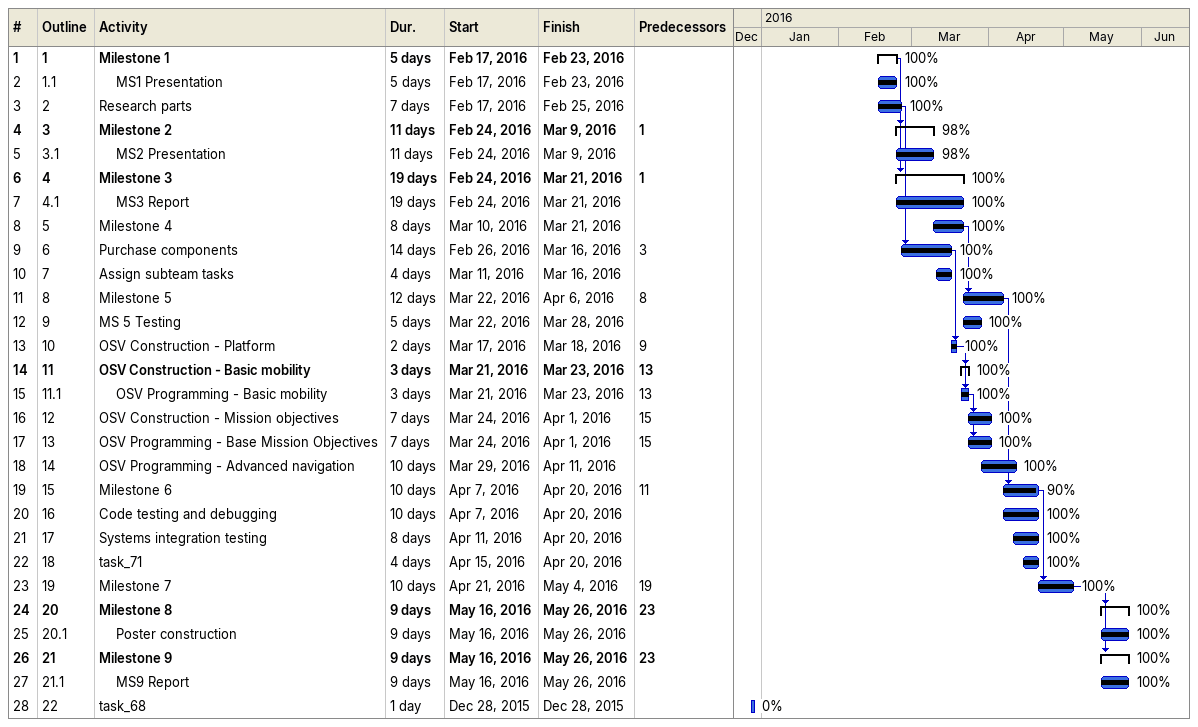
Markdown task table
| ID | WBS | Task | Duration | Start | Finish | Predecessors | % complete |
|---|---|---|---|---|---|---|---|
| 1 | 1 | **Milestone 1** | 5d | 2016-02-17 | 2016-02-23 |  | 100 |
| 2 | 1.1 | MS1 Presentation | 5d | 2016-02-17 | 2016-02-23 |  | 100 |
| 3 | 2 | Research parts | 7d | 2016-02-17 | 2016-02-25 |  | 100 |
| 4 | 3 | **Milestone 2** | 11d | 2016-02-24 | 2016-03-09 | 1 | 98 |
| 5 | 3.1 | MS2 Presentation | 11d | 2016-02-24 | 2016-03-09 |  | 98 |
| 6 | 4 | **Milestone 3** | 19d | 2016-02-24 | 2016-03-21 | 1 | 100 |
| 7 | 4.1 | MS3 Report | 19d | 2016-02-24 | 2016-03-21 |  | 100 |
| 8 | 5 | Milestone 4 | 8d | 2016-03-10 | 2016-03-21 |  | 100 |
| 9 | 6 | Purchase components | 14d | 2016-02-26 | 2016-03-16 | 3 | 100 |
| 10 | 7 | Assign subteam tasks | 4d | 2016-03-11 | 2016-03-16 |  | 100 |
| 11 | 8 | Milestone 5 | 12d | 2016-03-22 | 2016-04-06 | 8 | 100 |
| 12 | 9 | MS 5 Testing | 5d | 2016-03-22 | 2016-03-28 |  | 100 |
| 13 | 10 | OSV Construction - Platform | 2d | 2016-03-17 | 2016-03-18 | 9 | 100 |
| 14 | 11 | **OSV Construction - Basic mobility** | 3d | 2016-03-21 | 2016-03-23 | 13 | 100 |
| 15 | 11.1 | OSV Programming - Basic mobility | 3d | 2016-03-21 | 2016-03-23 | 13 | 100 |
| 16 | 12 | OSV Construction - Mission objectives | 7d | 2016-03-24 | 2016-04-01 | 15 | 100 |
| 17 | 13 | OSV Programming - Base Mission Objectives | 7d | 2016-03-24 | 2016-04-01 | 15 | 100 |
| 18 | 14 | OSV Programming - Advanced navigation | 10d | 2016-03-29 | 2016-04-11 |  | 100 |
| 19 | 15 | Milestone 6 | 10d | 2016-04-07 | 2016-04-20 | 11 | 90 |
| 20 | 16 | Code testing and debugging | 10d | 2016-04-07 | 2016-04-20 |  | 100 |
| 21 | 17 | Systems integration testing | 8d | 2016-04-11 | 2016-04-20 |  | 100 |
| 22 | 18 | task_71 | 4d | 2016-04-15 | 2016-04-20 |  | 100 |
| 23 | 19 | Milestone 7 | 10d | 2016-04-21 | 2016-05-04 | 19 | 100 |
| 24 | 20 | **Milestone 8** | 9d | 2016-05-16 | 2016-05-26 | 23 | 100 |
| 25 | 20.1 | Poster construction | 9d | 2016-05-16 | 2016-05-26 |  | 100 |
| 26 | 21 | **Milestone 9** | 9d | 2016-05-16 | 2016-05-26 | 23 | 100 |
| 27 | 21.1 | MS9 Report | 9d | 2016-05-16 | 2016-05-26 |  | 100 |
| 28 | 22 | task_68 | 1d | 2015-12-28 | 2015-12-28 |  | 0 |
